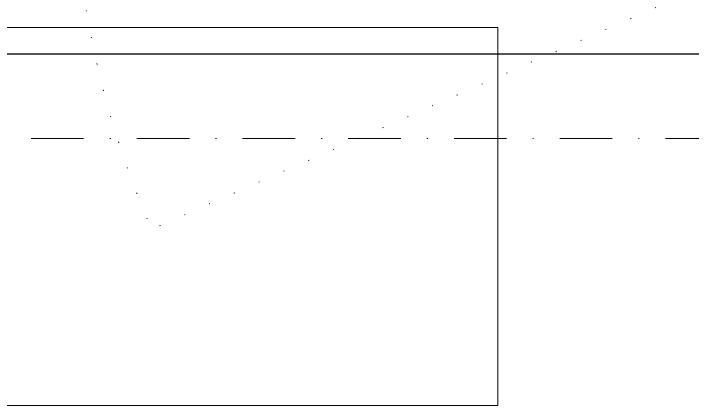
# Model space of a CAD drawing. Extents: x -1701 to 23780, y -363 to 7742.
# Drawn here: x 3035 to 3115.9, y 2753.2 to 2799.9 of the extents above; entities that cross this region are included whole.
import ezdxf

# ---------------------------------------------------------------- set-up
doc = ezdxf.new("R2010")
doc.units = 0
doc.header["$LTSCALE"] = 25
doc.header["$MEASUREMENT"] = 0
doc.linetypes.add('Audi$0$DASHDOT2', pattern=[0.5, 0.25, -0.125, 0, -0.125])
doc.linetypes.add('Audi$0$DOT2', pattern=[0.125, 0, -0.125])
doc.layers.get('0').update_dxf_attribs({"color": 9, "lineweight": 9})
for name, color, linetype, lineweight in [('Audi$0$05', 8, 'Continuous', 9), ('Audi$0$10', 8, 'Continuous', 9), ('Audi$0$20', 8, 'Audi$0$DOT2', 9), ('Audi$0$24', 8, 'Audi$0$DASHDOT2', 9), ('E-KABLO', 7, 'Continuous', 30)]:
    doc.layers.add(name, color=color, linetype=linetype, lineweight=lineweight)

# ---------------------------------------------------------------- blocks, each defined once
blk = doc.blocks.new('Audi$0$P-AKS_AUDI')
at = {"layer": 'Audi$0$24'}
blk.add_lwpolyline([(-3840, 0), (360, 0)], dxfattribs=at)
blk = doc.blocks.new('Audi$0$fsdfsfsfsfd')
at = {"layer": 'Audi$0$20', "elevation": 0}
blk.add_lwpolyline([(52607.49, -74590.872), (52562.943, -74489.432)], dxfattribs=at)
at = {"layer": 'Audi$0$20'}
blk.add_arc((52607.49, -74590.872), 110.79, 89.60696, 113.70858, dxfattribs=at)
blk = doc.blocks.new('Audi$0$p-zemin kat')
at = {"rotation": 90}
blk.add_blockref('Audi$0$fsdfsfsfsfd', (-71437.977, -49788.75), dxfattribs=at)
at = {"layer": 'Audi$0$24'}
blk.add_blockref('Audi$0$P-AKS_AUDI', (4722.5, 2785), dxfattribs=at)
blk = doc.blocks.new('Audi$0$Group-41-1')
for p, q in [((384804.56453, 69162.035), (384804.56453, 69161.585)), ((384805.17787, 69162.035), (384804.56453, 69162.035)), ((384805.17787, 69161.585), (384805.17787, 69162.035)), ((384804.56453, 69161.585), (384805.17787, 69161.585))]:
    blk.add_line(p, q)
at = {"flags": 128}
blk.add_lwpolyline([(384804.56453, 69162.035), (384805.17787, 69162.035), (384805.17787, 69161.585), (384804.56453, 69161.585)], close=True, dxfattribs=at)
blk = doc.blocks.new('Audi$0$Group-42-1')
at = {"layer": 'Audi$0$05', "color": 7}
blk.add_blockref('Audi$0$Group-41-1', (0, 0), dxfattribs=at)
blk = doc.blocks.new('Audi')
at = {"layer": 'Audi$0$05', "color": 7, "xscale": 100, "yscale": 100, "zscale": 100}
blk.add_blockref('Audi$0$Group-42-1', (-38477425.057, -6913405.274), dxfattribs=at)
at = {"layer": 'Audi$0$10'}
blk.add_blockref('Audi$0$p-zemin kat', (0, 0), dxfattribs=at)

msp = doc.modelspace()

# ---------------------------------------------------------------- linework, layer by layer
at = {"layer": 'E-KABLO', "color": 4}
msp.add_line((2672.5, 2795.06), (3270.5, 2795.06), dxfattribs=at)

# ---------------------------------------------------------------- block references
at = {"color": 6}
msp.add_blockref('Audi', (0, 0), dxfattribs=at)

doc.saveas('drawing.dxf')
